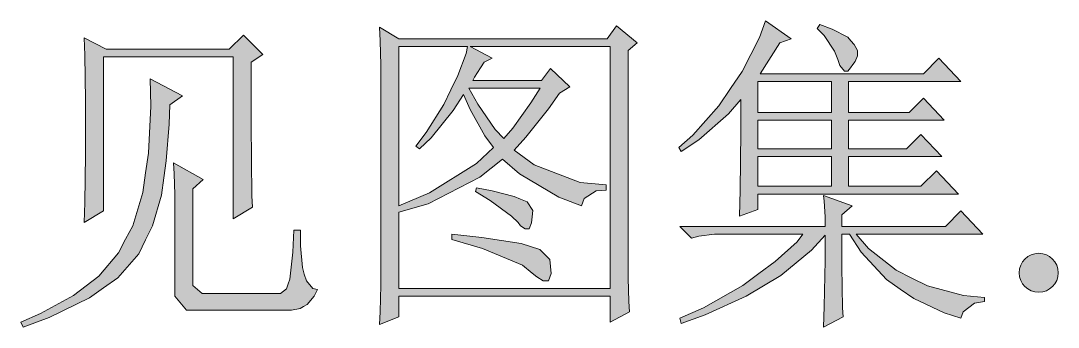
# Model space of a CAD drawing. Header units: millimetres. Extents: x 0 to 586, y 0 to 414.
# Drawn here: x 489.52 to 507.17, y 130.02 to 135.24 of the extents above; entities that cross this region are included whole.
import ezdxf

# ---------------------------------------------------------------- set-up
doc = ezdxf.new("R2010")
doc.units = ezdxf.units.MM

msp = doc.modelspace()

# ---------------------------------------------------------------- hatches: boundary and pattern name
h = msp.add_hatch(color=0)
h.paths.add_polyline_path([(501.74525, 131.910667), (501.755833, 132.351639), (501.769944, 133.342944), (501.769944, 133.893278), (501.558278, 133.649861), (501.053806, 133.208889), (500.753944, 133.011333), (500.711611, 133.078361), (500.955028, 133.2865), (501.392472, 133.787444), (501.593556, 134.08025), (501.791111, 134.373056), (502.087444, 134.951611), (502.186222, 135.237361), (502.627194, 134.930444), (502.429639, 134.863417), (502.098028, 134.33425), (504.874389, 134.33425), (505.138972, 134.598833), (505.512917, 134.200194), (503.597333, 134.200194), (503.597333, 133.674556), (504.630972, 133.674556), (504.874389, 133.917972), (505.227167, 133.544028), (503.597333, 133.544028), (503.597333, 133.057194), (504.588639, 133.057194), (504.832056, 133.297083), (505.184833, 132.923139), (503.597333, 132.923139), (503.597333, 132.418667), (504.832056, 132.418667), (505.096639, 132.679722), (505.470583, 132.284611), (502.055694, 132.284611), (502.055694, 132.020028)])
h.paths.add_polyline_path([(502.055694, 134.200194), (502.055694, 133.674556), (503.311583, 133.674556), (503.311583, 134.200194)])
h.paths.add_polyline_path([(502.055694, 132.923139), (502.055694, 132.418667), (503.311583, 132.418667), (503.311583, 132.923139)])
h.paths.add_polyline_path([(502.055694, 133.544028), (502.055694, 133.057194), (503.311583, 133.057194), (503.311583, 133.544028)])
h = msp.add_hatch(color=0)
h.dxf.hatch_style = 2
h.paths.add_polyline_path([(503.114028, 135.173861), (503.322167, 135.09625), (503.58675, 134.958667), (503.639667, 134.895167), (503.696111, 134.835194), (503.752556, 134.729361), (503.752556, 134.687028), (503.752556, 134.641167), (503.71375, 134.542389), (503.674944, 134.489472), (503.636139, 134.433028), (503.58675, 134.376583), (503.576167, 134.376583), (503.530306, 134.376583), (503.452694, 134.475361), (503.420944, 134.577667), (503.3645, 134.718778), (503.188111, 134.983361), (503.068167, 135.106833)])
h = msp.add_hatch(color=0)
h.dxf.hatch_style = 2
h.paths.add_polyline_path([(493.440861, 134.531806), (493.440861, 133.484056), (493.451444, 132.252861), (493.462028, 132.062361), (493.133944, 131.864806), (493.133944, 134.62), (490.929083, 134.62), (490.929083, 131.998861), (490.601, 131.801306), (490.611583, 132.139972), (490.622167, 132.951361), (490.622167, 133.417028), (490.622167, 133.886222), (490.611583, 134.65175), (490.601, 134.948083), (490.974944, 134.750528), (493.066917, 134.750528), (493.310333, 134.993944), (493.638417, 134.662333)])
h = msp.add_hatch(color=0)
h.paths.add_polyline_path([(499.850833, 134.729361), (499.850833, 131.074583), (499.850833, 130.852333), (499.861417, 130.457222), (499.875528, 130.280833), (499.543917, 130.104444), (499.543917, 130.545417), (495.952639, 130.545417), (495.952639, 130.192639), (495.621028, 130.062111), (495.635139, 130.280833), (495.645722, 130.732389), (495.645722, 130.965222), (495.645722, 134.288389), (495.645722, 134.478889), (495.635139, 134.895167), (495.621028, 135.128), (495.952639, 134.930444), (499.498056, 134.930444), (499.653278, 135.149167), (500.006056, 134.859889)])
h.paths.add_polyline_path([(495.952639, 130.679472), (499.543917, 130.679472), (499.543917, 134.796389), (497.166194, 134.796389), (497.540139, 134.598833), (497.406083, 134.531806), (497.339056, 134.433028), (497.240278, 134.277806), (497.208528, 134.221361), (498.376222, 134.221361), (498.531444, 134.422444), (498.859528, 134.112), (498.683139, 134.002639), (498.496167, 133.738056), (498.111639, 133.25475), (497.914083, 133.0325), (498.256278, 132.782028), (499.035917, 132.482167), (499.476889, 132.439833), (499.476889, 132.351639), (499.311083, 132.341056), (499.102944, 132.207), (499.060611, 132.087056), (498.672556, 132.231694), (498.002278, 132.626806), (497.716528, 132.880806), (497.328472, 132.570361), (496.450056, 132.118806), (495.952639, 131.977694)])
h.paths.add_polyline_path([(495.952639, 134.796389), (495.952639, 132.087056), (496.471222, 132.305778), (497.275556, 132.803194), (497.561306, 133.078361), (497.416667, 133.275917), (497.166194, 133.727472), (497.053306, 133.981472), (496.876917, 133.706306), (496.502972, 133.244167), (496.305417, 133.057194), (496.238389, 133.099528), (496.414778, 133.332361), (496.714639, 133.812139), (496.834583, 134.059083), (496.954528, 134.306028), (497.099167, 134.676444), (497.120333, 134.796389)])
h.paths.add_polyline_path([(497.1415, 134.090833), (497.296722, 133.815667), (497.593056, 133.385278), (497.737694, 133.230056), (497.892917, 133.406444), (498.199833, 133.836833), (498.355056, 134.090833)])
h = msp.add_hatch(color=0)
h.dxf.hatch_style = 2
h.paths.add_polyline_path([(491.722833, 134.246056), (492.273167, 133.960306), (492.054444, 133.805083), (492.043861, 133.473472), (491.994472, 132.852583), (491.955667, 132.559778), (491.916861, 132.266972), (491.761639, 131.741333), (491.645222, 131.504972), (491.532333, 131.265083), (491.1725, 130.859389), (490.929083, 130.690056), (490.689194, 130.517194), (490.004806, 130.182056), (489.563833, 130.01625), (489.5215, 130.104444), (489.860167, 130.249083), (490.417556, 130.556), (490.63275, 130.721806), (490.847944, 130.887611), (491.183083, 131.282722), (491.303028, 131.515556), (491.4265, 131.744861), (491.595833, 132.312833), (491.645222, 132.647972), (491.694611, 132.983111), (491.733417, 133.783917)])
h = msp.add_hatch(color=0)
h.dxf.hatch_style = 2
h.paths.add_polyline_path([(492.449556, 130.855861), (492.449556, 130.725333), (492.604778, 130.591278), (492.76, 130.591278), (493.860667, 130.591278), (493.938278, 130.591278), (494.040583, 130.672417), (494.068806, 130.757083), (494.097028, 130.838222), (494.146417, 131.296833), (494.167583, 131.670778), (494.276944, 131.670778), (494.276944, 131.406194), (494.312222, 131.03225), (494.343972, 130.922889), (494.37925, 130.81), (494.488611, 130.679472), (494.566222, 130.658306), (494.509778, 130.548944), (494.393361, 130.404306), (494.333389, 130.372556), (494.273417, 130.337278), (494.12525, 130.305528), (494.037056, 130.305528), (492.53775, 130.305528), (492.340194, 130.305528), (492.142639, 130.548944), (492.142639, 130.788833), (492.142639, 132.11175), (492.142639, 132.277556), (492.132056, 132.630333), (492.121472, 132.817306), (492.625944, 132.531556), (492.449556, 132.376333)])
h = msp.add_hatch(color=0)
h.dxf.hatch_style = 2
h.paths.add_polyline_path([(497.275556, 132.393972), (497.540139, 132.341056), (497.914083, 132.242278), (498.023444, 132.196417), (498.132806, 132.154083), (498.231583, 132.005917), (498.221, 131.900083), (498.210417, 131.79425), (498.168083, 131.691944), (498.132806, 131.691944), (498.101056, 131.691944), (498.023444, 131.744861), (497.981111, 131.801306), (497.868222, 131.910667), (497.504861, 132.17525), (497.254389, 132.330472)])
h = msp.add_hatch(color=0)
h.dxf.hatch_style = 2
h.paths.add_polyline_path([(503.202222, 131.734278), (503.202222, 131.900083), (503.188111, 132.164667), (503.177528, 132.263444), (503.664361, 132.087056), (503.487972, 131.931833), (503.487972, 131.734278), (505.248333, 131.734278), (505.512917, 131.998861), (505.886861, 131.60375), (503.727861, 131.60375), (503.939528, 131.360333), (504.41225, 130.986389), (504.676833, 130.852333), (504.941417, 130.721806), (505.558778, 130.556), (505.911556, 130.52425), (505.911556, 130.457222), (505.74575, 130.425472), (505.548194, 130.280833), (505.512917, 130.171472), (505.227167, 130.259667), (504.708583, 130.506611), (504.479278, 130.665361), (504.246444, 130.827639), (503.816056, 131.293306), (503.6185, 131.60375), (503.487972, 131.60375), (503.487972, 131.053417), (503.498556, 130.347861), (503.509139, 130.192639), (503.177528, 130.01625), (503.188111, 130.369028), (503.202222, 131.152194), (503.202222, 131.582583), (502.969389, 131.328583), (502.447278, 130.898194), (502.154472, 130.721806), (501.861667, 130.545417), (501.163167, 130.227917), (500.753944, 130.083278), (500.732778, 130.171472), (501.131417, 130.347861), (501.801694, 130.728861), (502.076861, 130.929944), (502.352028, 131.134556), (502.725972, 131.469694), (502.82475, 131.60375), (501.4595, 131.60375), (501.318389, 131.60375), (501.053806, 131.568472), (500.930333, 131.536722), (500.732778, 131.734278)])
h = msp.add_hatch(color=0)
h.dxf.hatch_style = 2
h.paths.add_polyline_path([(496.85575, 131.600222), (497.36375, 131.547306), (498.0305, 131.441472), (498.18925, 131.392083), (498.348, 131.342694), (498.520861, 131.173361), (498.531444, 131.053417), (498.542028, 130.929944), (498.496167, 130.81), (498.44325, 130.81), (498.407972, 130.81), (498.298611, 130.877028), (498.221, 130.940528), (498.055194, 131.074583), (497.374333, 131.360333), (496.85575, 131.512028)])
h = msp.add_hatch(color=0)
edge = h.paths.add_edge_path()
edge.add_arc((506.835833, 130.944056), 0.331611, 0, 360)

# ---------------------------------------------------------------- linework, layer by layer
at = {"color": 0, "lineweight": 0}
for points in [[(501.74525, 131.910667), (501.755833, 132.351639), (501.769944, 133.342944), (501.769944, 133.893278), (501.558278, 133.649861), (501.053806, 133.208889), (500.753944, 133.011333), (500.711611, 133.078361), (500.955028, 133.2865), (501.392472, 133.787444), (501.593556, 134.08025), (501.791111, 134.373056), (502.087444, 134.951611), (502.186222, 135.237361), (502.627194, 134.930444), (502.429639, 134.863417), (502.098028, 134.33425), (504.874389, 134.33425), (505.138972, 134.598833), (505.512917, 134.200194), (503.597333, 134.200194), (503.597333, 133.674556), (504.630972, 133.674556), (504.874389, 133.917972), (505.227167, 133.544028), (503.597333, 133.544028), (503.597333, 133.057194), (504.588639, 133.057194), (504.832056, 133.297083), (505.184833, 132.923139), (503.597333, 132.923139), (503.597333, 132.418667), (504.832056, 132.418667), (505.096639, 132.679722), (505.470583, 132.284611), (502.055694, 132.284611), (502.055694, 132.020028)], [(503.114028, 135.173861), (503.322167, 135.09625), (503.58675, 134.958667), (503.639667, 134.895167), (503.696111, 134.835194), (503.752556, 134.729361), (503.752556, 134.687028), (503.752556, 134.641167), (503.71375, 134.542389), (503.674944, 134.489472), (503.636139, 134.433028), (503.58675, 134.376583), (503.576167, 134.376583), (503.530306, 134.376583), (503.452694, 134.475361), (503.420944, 134.577667), (503.3645, 134.718778), (503.188111, 134.983361), (503.068167, 135.106833)], [(493.440861, 134.531806), (493.440861, 133.484056), (493.451444, 132.252861), (493.462028, 132.062361), (493.133944, 131.864806), (493.133944, 134.62), (490.929083, 134.62), (490.929083, 131.998861), (490.601, 131.801306), (490.611583, 132.139972), (490.622167, 132.951361), (490.622167, 133.417028), (490.622167, 133.886222), (490.611583, 134.65175), (490.601, 134.948083), (490.974944, 134.750528), (493.066917, 134.750528), (493.310333, 134.993944), (493.638417, 134.662333)], [(499.850833, 134.729361), (499.850833, 131.074583), (499.850833, 130.852333), (499.861417, 130.457222), (499.875528, 130.280833), (499.543917, 130.104444), (499.543917, 130.545417), (495.952639, 130.545417), (495.952639, 130.192639), (495.621028, 130.062111), (495.635139, 130.280833), (495.645722, 130.732389), (495.645722, 130.965222), (495.645722, 134.288389), (495.645722, 134.478889), (495.635139, 134.895167), (495.621028, 135.128), (495.952639, 134.930444), (499.498056, 134.930444), (499.653278, 135.149167), (500.006056, 134.859889)], [(495.952639, 130.679472), (499.543917, 130.679472), (499.543917, 134.796389), (497.166194, 134.796389), (497.540139, 134.598833), (497.406083, 134.531806), (497.339056, 134.433028), (497.240278, 134.277806), (497.208528, 134.221361), (498.376222, 134.221361), (498.531444, 134.422444), (498.859528, 134.112), (498.683139, 134.002639), (498.496167, 133.738056), (498.111639, 133.25475), (497.914083, 133.0325), (498.256278, 132.782028), (499.035917, 132.482167), (499.476889, 132.439833), (499.476889, 132.351639), (499.311083, 132.341056), (499.102944, 132.207), (499.060611, 132.087056), (498.672556, 132.231694), (498.002278, 132.626806), (497.716528, 132.880806), (497.328472, 132.570361), (496.450056, 132.118806), (495.952639, 131.977694)], [(495.952639, 134.796389), (495.952639, 132.087056), (496.471222, 132.305778), (497.275556, 132.803194), (497.561306, 133.078361), (497.416667, 133.275917), (497.166194, 133.727472), (497.053306, 133.981472), (496.876917, 133.706306), (496.502972, 133.244167), (496.305417, 133.057194), (496.238389, 133.099528), (496.414778, 133.332361), (496.714639, 133.812139), (496.834583, 134.059083), (496.954528, 134.306028), (497.099167, 134.676444), (497.120333, 134.796389)], [(491.722833, 134.246056), (492.273167, 133.960306), (492.054444, 133.805083), (492.043861, 133.473472), (491.994472, 132.852583), (491.955667, 132.559778), (491.916861, 132.266972), (491.761639, 131.741333), (491.645222, 131.504972), (491.532333, 131.265083), (491.1725, 130.859389), (490.929083, 130.690056), (490.689194, 130.517194), (490.004806, 130.182056), (489.563833, 130.01625), (489.5215, 130.104444), (489.860167, 130.249083), (490.417556, 130.556), (490.63275, 130.721806), (490.847944, 130.887611), (491.183083, 131.282722), (491.303028, 131.515556), (491.4265, 131.744861), (491.595833, 132.312833), (491.645222, 132.647972), (491.694611, 132.983111), (491.733417, 133.783917)], [(502.055694, 134.200194), (502.055694, 133.674556), (503.311583, 133.674556), (503.311583, 134.200194)], [(497.1415, 134.090833), (497.296722, 133.815667), (497.593056, 133.385278), (497.737694, 133.230056), (497.892917, 133.406444), (498.199833, 133.836833), (498.355056, 134.090833)], [(502.055694, 133.544028), (502.055694, 133.057194), (503.311583, 133.057194), (503.311583, 133.544028)], [(502.055694, 132.923139), (502.055694, 132.418667), (503.311583, 132.418667), (503.311583, 132.923139)], [(492.449556, 130.855861), (492.449556, 130.725333), (492.604778, 130.591278), (492.76, 130.591278), (493.860667, 130.591278), (493.938278, 130.591278), (494.040583, 130.672417), (494.068806, 130.757083), (494.097028, 130.838222), (494.146417, 131.296833), (494.167583, 131.670778), (494.276944, 131.670778), (494.276944, 131.406194), (494.312222, 131.03225), (494.343972, 130.922889), (494.37925, 130.81), (494.488611, 130.679472), (494.566222, 130.658306), (494.509778, 130.548944), (494.393361, 130.404306), (494.333389, 130.372556), (494.273417, 130.337278), (494.12525, 130.305528), (494.037056, 130.305528), (492.53775, 130.305528), (492.340194, 130.305528), (492.142639, 130.548944), (492.142639, 130.788833), (492.142639, 132.11175), (492.142639, 132.277556), (492.132056, 132.630333), (492.121472, 132.817306), (492.625944, 132.531556), (492.449556, 132.376333)], [(497.275556, 132.393972), (497.540139, 132.341056), (497.914083, 132.242278), (498.023444, 132.196417), (498.132806, 132.154083), (498.231583, 132.005917), (498.221, 131.900083), (498.210417, 131.79425), (498.168083, 131.691944), (498.132806, 131.691944), (498.101056, 131.691944), (498.023444, 131.744861), (497.981111, 131.801306), (497.868222, 131.910667), (497.504861, 132.17525), (497.254389, 132.330472)], [(503.202222, 131.734278), (503.202222, 131.900083), (503.188111, 132.164667), (503.177528, 132.263444), (503.664361, 132.087056), (503.487972, 131.931833), (503.487972, 131.734278), (505.248333, 131.734278), (505.512917, 131.998861), (505.886861, 131.60375), (503.727861, 131.60375), (503.939528, 131.360333), (504.41225, 130.986389), (504.676833, 130.852333), (504.941417, 130.721806), (505.558778, 130.556), (505.911556, 130.52425), (505.911556, 130.457222), (505.74575, 130.425472), (505.548194, 130.280833), (505.512917, 130.171472), (505.227167, 130.259667), (504.708583, 130.506611), (504.479278, 130.665361), (504.246444, 130.827639), (503.816056, 131.293306), (503.6185, 131.60375), (503.487972, 131.60375), (503.487972, 131.053417), (503.498556, 130.347861), (503.509139, 130.192639), (503.177528, 130.01625), (503.188111, 130.369028), (503.202222, 131.152194), (503.202222, 131.582583), (502.969389, 131.328583), (502.447278, 130.898194), (502.154472, 130.721806), (501.861667, 130.545417), (501.163167, 130.227917), (500.753944, 130.083278), (500.732778, 130.171472), (501.131417, 130.347861), (501.801694, 130.728861), (502.076861, 130.929944), (502.352028, 131.134556), (502.725972, 131.469694), (502.82475, 131.60375), (501.4595, 131.60375), (501.318389, 131.60375), (501.053806, 131.568472), (500.930333, 131.536722), (500.732778, 131.734278)], [(496.85575, 131.600222), (497.36375, 131.547306), (498.0305, 131.441472), (498.18925, 131.392083), (498.348, 131.342694), (498.520861, 131.173361), (498.531444, 131.053417), (498.542028, 130.929944), (498.496167, 130.81), (498.44325, 130.81), (498.407972, 130.81), (498.298611, 130.877028), (498.221, 130.940528), (498.055194, 131.074583), (497.374333, 131.360333), (496.85575, 131.512028)]]:
    msp.add_lwpolyline(points, close=True, dxfattribs=at)
msp.add_circle((506.835833, 130.944056), 0.331611, dxfattribs=at)

doc.saveas('drawing.dxf')
